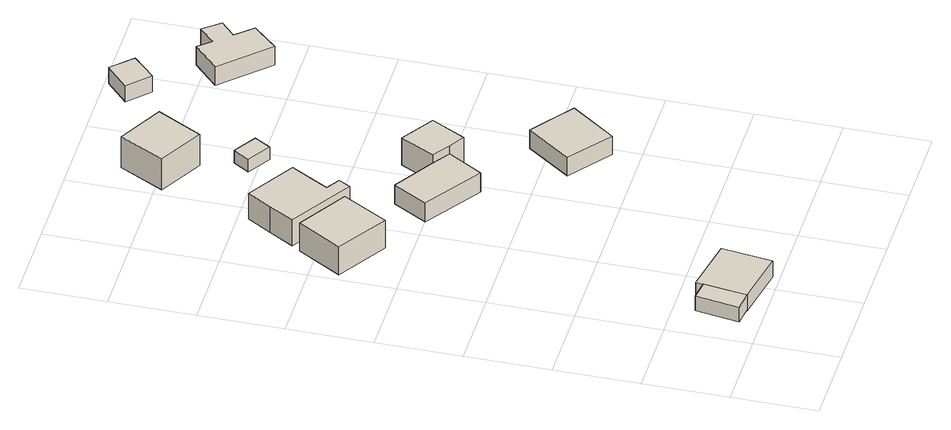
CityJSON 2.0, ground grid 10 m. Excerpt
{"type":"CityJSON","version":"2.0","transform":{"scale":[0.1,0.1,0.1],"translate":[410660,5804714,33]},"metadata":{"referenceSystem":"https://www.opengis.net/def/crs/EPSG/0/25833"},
"CityObjects":{
"building1":{"type":"Building","attributes":{"Gemeindeschluessel":"11000009","BezugspunktDach":"2200","function":"51009_1611","measuredHeight":2.04,"storeysAboveGround":0},"address":[{"country":"Germany","locality":"Berlin"}],"geometry":[{"type":"Solid","lod":"1","boundaries":[[[[0,1,2,3]],[[4,5,6,7]],[[4,7,3,2]],[[5,4,2,1]],[[6,5,1,0]],[[7,6,0,3]]]]}]},
"building2":{"type":"Building","attributes":{"Gemeindeschluessel":"11000009","BezugspunktDach":"2200","function":"31001_2463","measuredHeight":2.17,"storeysAboveGround":1},"address":[{"country":"Germany","locality":"Berlin","thoroughfareNumber":"50","thoroughfareName":"Am Zwiebusch"}],"geometry":[{"type":"Solid","lod":"1","boundaries":[[[[8,9,10,0]],[[11,12,13,14]],[[11,14,0,10]],[[12,11,10,9]],[[13,12,9,8]],[[14,13,8,0]]]]}]},
"building3":{"type":"Building","attributes":{"Gemeindeschluessel":"11000009","BezugspunktDach":"2200","function":"31001_1010","measuredHeight":4.63,"storeysAboveGround":1},"address":[{"country":"Germany","locality":"Berlin","thoroughfareNumber":"54","thoroughfareName":"Am Zwiebusch"}],"geometry":[{"type":"Solid","lod":"1","boundaries":[[[[15,16,17,18]],[[19,20,21,22]],[[19,22,18,17]],[[20,19,17,16]],[[21,20,16,15]],[[22,21,15,18]]]]}]},
"building4":{"type":"Building","attributes":{"Gemeindeschluessel":"11000009","BezugspunktDach":"2200","function":"31001_1010","measuredHeight":4.13,"storeysAboveGround":1},"address":[{"country":"Germany","locality":"Berlin","thoroughfareNumber":"55","thoroughfareName":"Am Zwiebusch"}],"geometry":[{"type":"Solid","lod":"1","boundaries":[[[[23,24,25,26,27,28,29,30]],[[31,32,33,34,35,36,37,38]],[[31,38,30,29]],[[32,31,29,28]],[[33,32,28,27]],[[34,33,27,26]],[[35,34,26,25]],[[36,35,25,24]],[[37,36,24,23]],[[38,37,23,30]]]]}]},
"building5":{"type":"Building","attributes":{"Gemeindeschluessel":"11000009","function":"31001_1010"},"address":[{"country":"Germany","locality":"Berlin","thoroughfareNumber":"58","thoroughfareName":"Am Zwiebusch"}],"children":["building5-1","building5-2"]},
"building5-1":{"type":"BuildingPart","attributes":{"BezugspunktDach":"2200","measuredHeight":3.88,"storeysAboveGround":1},"parents":["building5"],"geometry":[{"type":"Solid","lod":"1","boundaries":[[[[39,40,41,42,43]],[[44,45,46,47,48]],[[44,48,43,42]],[[45,44,42,41]],[[47,46,40,39]],[[48,47,39,43]],[[46,45,41,40]]]]}]},
"building5-2":{"type":"BuildingPart","attributes":{"BezugspunktDach":"2200","measuredHeight":4.45,"storeysAboveGround":1},"parents":["building5"],"geometry":[{"type":"Solid","lod":"1","boundaries":[[[[49,50,51,52,53]],[[54,55,56,46,45]],[[54,45,53,52]],[[55,54,52,51]],[[56,55,51,50]],[[46,56,50,49]],[[45,46,49,53],[45,41,40,46]],[[41,45,46,40]]]]}]},
"building6":{"type":"Building","attributes":{"Gemeindeschluessel":"11000009","BezugspunktDach":"2200","function":"31001_1010","measuredHeight":5.36,"storeysAboveGround":1},"address":[{"country":"Germany","locality":"Berlin","thoroughfareNumber":"56","thoroughfareName":"Am Zwiebusch"}],"geometry":[{"type":"Solid","lod":"1","boundaries":[[[[57,58,59,60]],[[61,62,63,64]],[[61,64,60,59]],[[62,61,59,58]],[[63,62,58,57]],[[64,63,57,60]]]]}]},
"building7":{"type":"Building","attributes":{"Gemeindeschluessel":"11000009","BezugspunktDach":"2200","function":"31001_2000","measuredHeight":1.76,"storeysAboveGround":1},"address":[{"country":"Germany","locality":"Berlin","thoroughfareNumber":"56 (2)","thoroughfareName":"Am Zwiebusch"}],"geometry":[{"type":"Solid","lod":"1","boundaries":[[[[65,66,67,68]],[[69,70,71,72]],[[69,72,68,67]],[[70,69,67,66]],[[71,70,66,65]],[[72,71,65,68]]]]}]},
"building8":{"type":"Building","attributes":{"Gemeindeschluessel":"11000009","BezugspunktDach":"2200","function":"31001_2463","measuredHeight":3.03,"storeysAboveGround":1},"address":[{"country":"Germany","locality":"Berlin","thoroughfareNumber":"58A","thoroughfareName":"Am Zwiebusch"}],"geometry":[{"type":"Solid","lod":"1","boundaries":[[[[73,74,75,76]],[[77,78,79,80]],[[77,80,76,75]],[[78,77,75,74]],[[79,78,74,73]],[[80,79,73,76]]]]}]},
"building9":{"type":"Building","attributes":{"Gemeindeschluessel":"11000009","BezugspunktDach":"2200","function":"31001_2000","measuredHeight":2.25,"storeysAboveGround":1},"address":[{"country":"Germany","locality":"Berlin","thoroughfareNumber":"56 (1)","thoroughfareName":"Am Zwiebusch"}],"geometry":[{"type":"Solid","lod":"1","boundaries":[[[[81,82,83,84]],[[85,86,87,88]],[[85,88,84,83]],[[86,85,83,82]],[[87,86,82,81]],[[88,87,81,84]]]]}]},
"building10":{"type":"Building","attributes":{"Gemeindeschluessel":"11000009","BezugspunktDach":"2200","function":"31001_1010","measuredHeight":2.48,"storeysAboveGround":1},"address":[{"country":"Germany","locality":"Berlin","thoroughfareNumber":"57","thoroughfareName":"Am Zwiebusch"}],"geometry":[{"type":"Solid","lod":"1","boundaries":[[[[89,90,91,92,93,94,95,96]],[[97,98,99,100,101,102,103,104]],[[97,104,96,95]],[[98,97,95,94]],[[99,98,94,93]],[[100,99,93,92]],[[101,100,92,91]],[[102,101,91,90]],[[103,102,90,89]],[[104,103,89,96]]]]}]}
},
"vertices":[
[41,17,37],[48,68,37],[25,71,37],[17,20,37],[25,71,17],[48,68,17],[41,17,17],[17,20,17],
[107,5,37],[115,65,37],[49,77,37],[49,77,15],[115,65,15],[107,5,15],[41,17,15],
[61,429,47],[92,482,47],[33,518,47],[2,466,47],[33,518,9],[92,482,9],[61,429,9],[2,466,9],
[114,482,44],[122,496,44],[106,506,44],[115,522,44],[132,551,44],[75,586,44],[57,557,44],[40,528,44],[57,557,9],[75,586,9],[132,551,9],[115,522,9],[106,506,9],[122,496,9],[114,482,9],[40,528,9],
[192,355,29],[217,396,29],[196,410,29],[148,440,29],[125,400,29],[148,440,3],[196,410,3],[217,396,3],[192,355,3],[125,400,3],
[217,396,40],[235,385,40],[257,425,40],[218,450,40],[196,410,40],[218,450,3],[257,425,3],[235,385,3],
[158,662,49],[187,715,49],[133,744,49],[105,691,49],[133,744,7],[187,715,7],[158,662,7],[105,691,7],
[184,590,26],[196,609,26],[169,626,26],[157,607,26],[169,626,9],[196,609,9],[184,590,9],[157,607,9],
[291,232,29],[330,285,29],[280,322,29],[242,270,29],[280,322,4],[330,285,4],[291,232,4],[242,270,4],
[272,744,30],[298,770,30],[275,794,30],[247,768,30],[275,794,8],[298,770,8],[272,744,8],[247,768,8],
[357,628,29],[384,657,29],[366,677,29],[384,694,29],[368,714,29],[349,696,29],[336,711,29],[305,682,29],[336,711,4],[349,696,4],[368,714,4],[384,694,4],[366,677,4],[384,657,4],[357,628,4],[305,682,4]
]}
